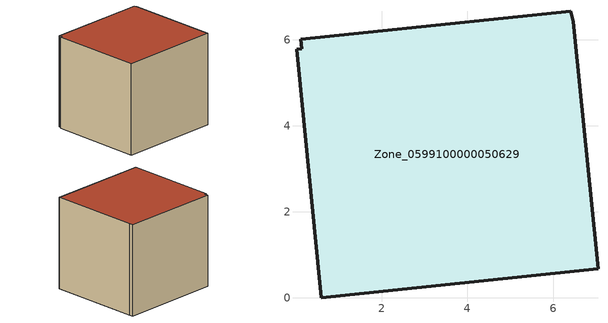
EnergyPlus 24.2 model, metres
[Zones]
Zone_0599100000050629
 floor ground (C_G): 6.46,6.42 7.04,0.67 0.6,0 0.02,5.79 0.14,5.8 0.12,6.02 6.41,6.67 z0
 wall outside (C_F): 0.6,0 7.04,0.67 6.46,6.42 6.41,6.67 0.12,6.02 0.14,5.8 0.02,5.79 0.6,0 z0:5.83
 roof outside (C_R): 7.04,0.67 6.46,6.42 6.41,6.67 0.12,6.02 0.14,5.8 0.02,5.79 0.6,0 z5.83
[BUILDING]
Pand.0599100000050629: North Axis=0; Terrain=City; Loads Convergence Tolerance Value=0.04; Temperature Convergence Tolerance Value=0.4; Solar Distribution=FullExterior; Maximum Number of Warmup Days=25; Minimum Number of Warmup Days=1
[Site:Location]
Rotterdam.The.Hague.AP_ZH_NLD Design_Conditions: Latitude=51.96; Longitude=4.45; Time Zone=1; Elevation=-4.5
[SITE:GROUNDTEMPERATURE:BUILDINGSURFACE]
18, 18, 18, 18, 18, 18, 18, 18, 18, 18, 18, 18
[MATERIAL] Thermal Absorptance=0.9; Solar Absorptance=0.7; Visible Absorptance=0.7
Name | Roughness | Thickness | Conductivity | Density | Specific Heat
G.TI.1946-1964 | MediumSmooth | 0.15 | 1 | 540 | 1210
F.TI.1946-1964 | Rough | 0.3 | 0.857143 | 1920 | 840
R.TI.1946-1964 | MediumRough | 0.2 | 0.277778 | 1500 | 1000
[CONSTRUCTION]
C_G: G.TI.1946-1964
C_F: F.TI.1946-1964
C_R: R.TI.1946-1964
[ZONE]
Zone_0599100000050629: Type=1; Multiplier=1; Ceiling Height=Autocalculate; Volume=Autocalculate; Floor Area=autocalculate; Part of Total Floor Area=Yes
[ZONEINFILTRATION:DESIGNFLOWRATE]
Infil_Zone_0599100000050629: Zone or ZoneList or Space or SpaceList=Zone_0599100000050629; Schedule=AlwaysOn; Design Flow Rate Calculation Method=Flow/Area; Flow Rate per Floor Area=0.003; Constant Term Coefficient=1; Temperature Term Coefficient=0; Velocity Term Coefficient=0; Velocity Squared Term Coefficient=0
[HVACTEMPLATE:ZONE:IDEALLOADSAIRSYSTEM]
Zone_0599100000050629: Maximum Heating Supply Air Temperature=50; Minimum Cooling Supply Air Temperature=13; Maximum Heating Supply Air Humidity Ratio=0.0156; Minimum Cooling Supply Air Humidity Ratio=0.0077; Heating Limit=NoLimit; Cooling Limit=NoLimit; Dehumidification Control Type=ConstantSensibleHeatRatio; Cooling Sensible Heat Ratio=0.7; Dehumidification Setpoint=60; Humidification Control Type=None; Humidification Setpoint=30; Outdoor Air Method=None; Outdoor Air Flow Rate per Person=0.00944; Outdoor Air Flow Rate per Zone Floor Area=0; Outdoor Air Flow Rate per Zone=0; Demand Controlled Ventilation Type=None; Outdoor Air Economizer Type=NoEconomizer; Heat Recovery Type=None; Sensible Heat Recovery Effectiveness=0.7; Latent Heat Recovery Effectiveness=0.65
[ZONECONTROL:THERMOSTAT]
ThermostatControl_Zone_0599100000050629: Zone or ZoneList=Zone_0599100000050629; Control Type Schedule=DualSetpointControlType; Control 1=Thermostat_Zone_0599100000050629; Temperature Difference Between Cutout And Setpoint=0
[THERMOSTATSETPOINT:DUALSETPOINT]
Thermostat_Zone_0599100000050629: Heating Setpoint Temperature Schedule=HeatingSetpoint_Zone_0599100000050629; Cooling Setpoint Temperature Schedule=CoolingSetpoint_Zone_0599100000050629
[SCHEDULE:COMPACT]
HeatingSetpoint_Zone_0599100000050629: Through: 12/31, For: AllDays, Until: 24:00, 21
CoolingSetpoint_Zone_0599100000050629: Through: 12/31, For: AllDays, Until: 24:00, 24
DualSetpointControlType: Through: 12/31, For: AllDays, Until: 24:00, 4
AlwaysOn: Through: 12/31, For: AllDays, Until: 24:00, 1
